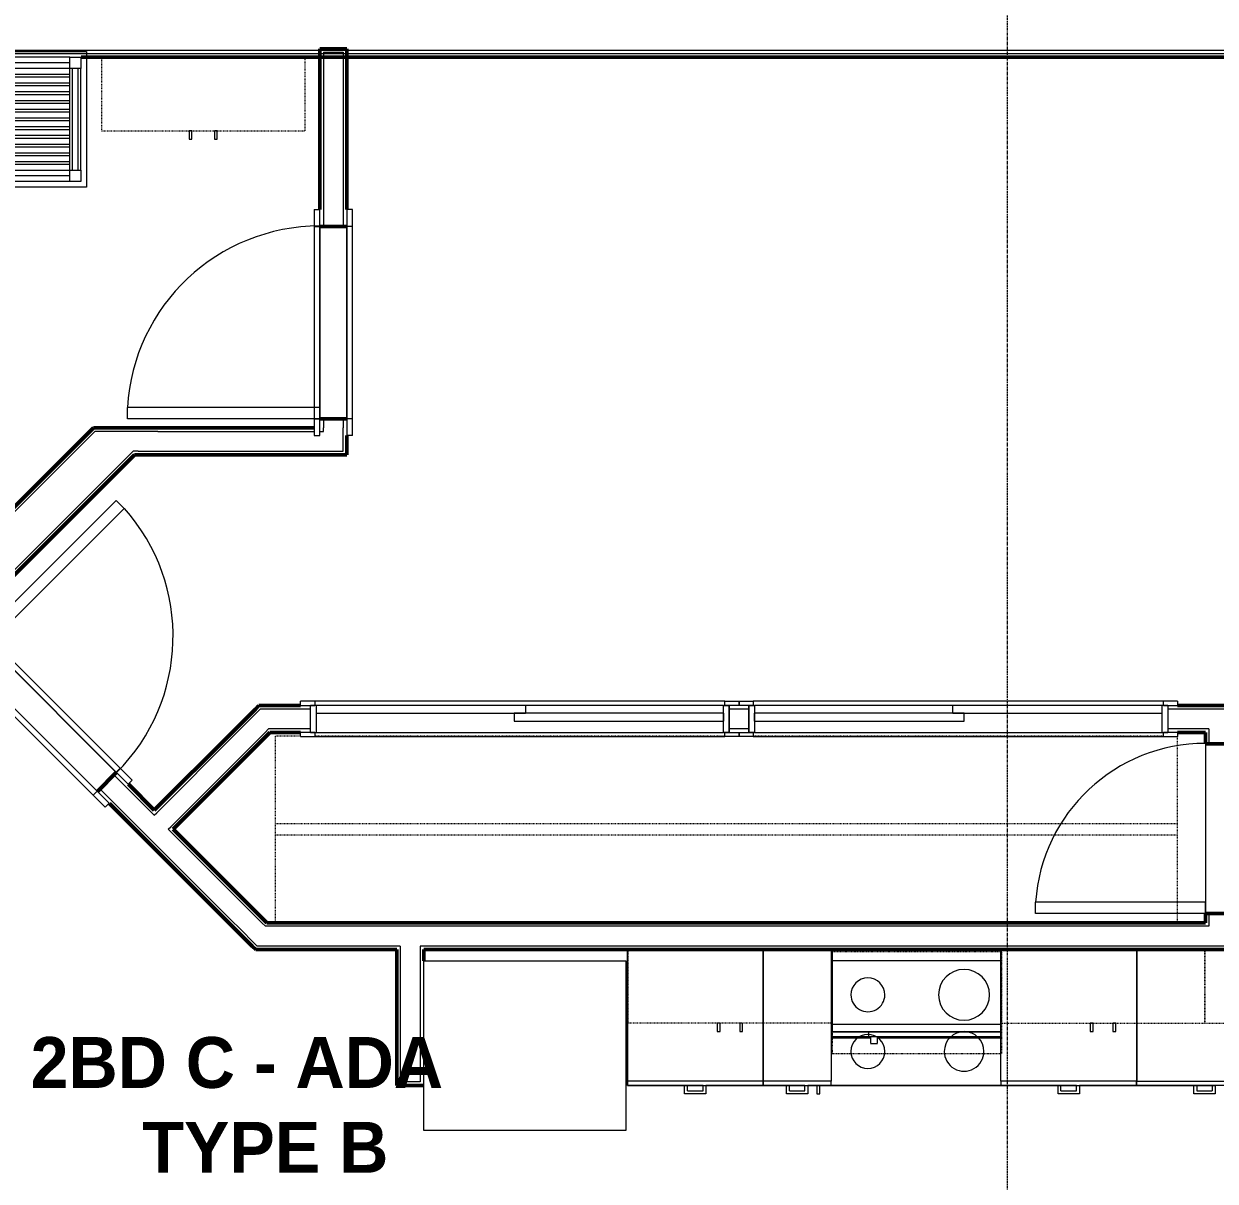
# Model space of a CAD drawing. Header units: inches. Extents: x -4218 to -1830, y 9767 to 12426.
# Drawn here: x -2347.2 to -2136.6, y 10212.8 to 10417.4 of the extents above; entities that cross this region are included whole.
import ezdxf

# ---------------------------------------------------------------- set-up
doc = ezdxf.new("R2010")
doc.units = ezdxf.units.IN
doc.header["$MEASUREMENT"] = 0
for name, pattern in [('Dash', [0.25, 0.125, -0.125]), ('Grid Line 1_2_', [0.875, 0.5, -0.125, 0.125, -0.125]), ('Overhead', [0.15625, 0.09375, -0.0625])]:
    doc.linetypes.add(name, pattern=pattern)
for name, color, linetype, lineweight in [('0-1', 7, 'Continuous', 5), ('0-2', 10, 'Continuous', 9), ('A-AREA-IDEN', 2, 'Continuous', 9), ('A-DOOR-1', 10, 'Continuous', 9), ('A-DOOR-2', 50, 'Continuous', 20), ('A-DOOR-FRAM-1', 10, 'Continuous', 9), ('A-WALL-1', 7, 'Continuous', 50), ('A-WALL-2', 250, 'Continuous', 13), ('A-WALL-3', 10, 'Continuous', 9), ('A-WALL-4', 252, 'Continuous', 9), ('A-WALL-5', 253, 'Continuous', 9), ('A-WALL-6', 254, 'Continuous', 9), ('I-WALL-1', 7, 'Continuous', 50), ('Q-CASE-1', 252, 'Continuous', 9), ('Q-CASE-2', 10, 'Continuous', 9), ('Q-CASE-3', 253, 'Continuous', 9), ('Q-CASE-4', 252, 'Dash', 9), ('Q-CASE-5', 10, 'Dash', 9), ('Q-CASE-6', 254, 'Dash', 9), ('Q-CASE-7', 253, 'Dash', 9), ('Q-CASE-8', 254, 'Continuous', 9), ('Q-CASE-HDLN-1', 10, 'Dash', 9), ('Q-CASE-HDLN-2', 252, 'Dash', 9), ('Q-SPCQ-1', 10, 'Continuous', 9), ('Q-SPCQ-2', 91, 'Overhead', 9), ('S-GRID-1', 1, 'Grid Line 1_2_', 9)]:
    doc.layers.add(name, color=color, linetype=linetype, lineweight=lineweight)
doc.styles.add('Century Gothic_B', font='GOTHICB.TTF', dxfattribs={"height": 9})

# ---------------------------------------------------------------- blocks, each defined once
blk = doc.blocks.new('Bath Vanity - Bath Vanity 48_-V38-BACKGROUND - RCP - 1ST FLOOR')
at = {"layer": 'Q-CASE-1'}
for p, q in [((24.74, 24), (24.74, 1)), ((-23.26, 0), (-23.26, 1)), ((24.74, 0), (-23.26, 0))]:
    blk.add_line(p, q, dxfattribs=at)
at = {"layer": 'Q-CASE-2'}
for p, q in [((-23.26, 1), (-23.26, 24)), ((-23.26, 24), (24.74, 24)), ((-22.26, 21), (-22.26, 23)), ((-22.26, 23), (-20.26, 23)), ((-20.26, 23), (21.74, 23)), ((-20.26, 23), (-20.26, 21)), ((-20.26, 22), (21.74, 22)), ((21.74, 21), (21.74, 23)), ((21.74, 23), (23.74, 23)), ((23.74, 23), (23.74, 21)), ((-22.26, 21), (-22.26, 3)), ((-20.26, 21), (-22.26, 21)), ((-21.76, 21), (-21.76, 3)), ((-20.76, 21), (-20.76, 3)), ((21.74, 21), (-20.26, 21)), ((-20.26, 21), (-20.26, 3)), ((-20.26, 20), (21.74, 20)), ((21.74, 19.45), (-20.26, 19.45)), ((21.74, 21), (21.74, 3)), ((23.74, 21), (21.74, 21)), ((22.24, 21), (22.24, 3)), ((23.24, 21), (23.24, 3)), ((23.74, 21), (23.74, 3)), ((-20.26, 18.45), (21.74, 18.45)), ((21.74, 17.91), (-20.26, 17.91)), ((-20.26, 16.91), (21.74, 16.91)), ((21.74, 16.36), (-20.26, 16.36)), ((-20.26, 15.36), (21.74, 15.36)), ((21.74, 14.82), (-20.26, 14.82)), ((-20.26, 13.82), (21.74, 13.82)), ((21.74, 13.27), (-20.26, 13.27)), ((-20.26, 12.27), (21.74, 12.27)), ((21.74, 11.73), (-20.26, 11.73)), ((-20.26, 10.73), (21.74, 10.73)), ((21.74, 10.18), (-20.26, 10.18)), ((-20.26, 9.18), (21.74, 9.18)), ((21.74, 8.64), (-20.26, 8.64)), ((-20.26, 7.64), (21.74, 7.64)), ((21.74, 7.09), (-20.26, 7.09)), ((-20.26, 6.09), (21.74, 6.09)), ((21.74, 5.55), (-20.26, 5.55)), ((-20.26, 4.55), (21.74, 4.55)), ((-22.26, 1), (-22.26, 3)), ((-22.26, 3), (-20.26, 3)), ((21.74, 4), (-20.26, 4)), ((-20.26, 3), (21.74, 3)), ((-20.26, 3), (-20.26, 1)), ((21.74, 1), (21.74, 3)), ((21.74, 3), (23.74, 3)), ((23.74, 3), (23.74, 1)), ((-20.26, 1), (-22.26, 1)), ((-20.26, 2), (21.74, 2)), ((-20.26, 1), (21.74, 1)), ((23.74, 1), (21.74, 1))]:
    blk.add_line(p, q, dxfattribs=at)
at = {"layer": 'Q-CASE-3'}
blk.add_line((24.74, 1), (24.74, 0), dxfattribs=at)
blk = doc.blocks.new('SWING - SINGLE - FLUSH - 30_ x 70_ - MAGIC PAK DOOR - ACOUSTICAL SEAL - IN CLOSET-3199408-BACKGROUND - RCP - 1ST FLOOR')
at = {"layer": 'A-DOOR-1'}
blk.add_arc((15, -2.375), 30.067, 180, 266.18593, dxfattribs=at)
at = {"layer": 'A-DOOR-2'}
for p, q in [((13, -2.375), (13, -32.375)), ((15, -2.375), (13, -2.375)), ((15, -2.375), (15, -32.375)), ((15, -32.375), (13, -32.375))]:
    blk.add_line(p, q, dxfattribs=at)
blk = doc.blocks.new('SWING - SINGLE - FLUSH - 2-10 x 6-8 - PRIVACY-3199405-BACKGROUND - RCP - 1ST FLOOR')
at = {"layer": 'A-DOOR-1'}
blk.add_arc((17, -2.38), 34.07, 180, 266.6343, dxfattribs=at)
at = {"layer": 'A-DOOR-2'}
for p, q in [((15, -2.38), (15, -36.38)), ((17, -2.38), (15, -2.38)), ((17, -2.38), (17, -36.38)), ((17, -36.38), (15, -36.38))]:
    blk.add_line(p, q, dxfattribs=at)
at = {"layer": 'A-DOOR-FRAM-1'}
for p, q in [((-17, 3.37), (-20, 3.37)), ((-20, 3.37), (-20, 2.37)), ((-20, 2.37), (-17, 2.37)), ((-17, 3.37), (-17, 2.37)), ((17, 3.37), (-17, 3.37)), ((-17, 2.37), (17, 2.37)), ((20, 3.37), (17, 3.37)), ((17, 3.37), (17, 2.37)), ((17, 2.37), (20, 2.37)), ((20, 3.37), (20, 2.37)), ((-17, -2.38), (-20, -2.38)), ((-20, -3.38), (-20, -2.38)), ((-20, -3.38), (-17, -3.38)), ((-17, -3.38), (-17, -2.38)), ((17, -2.38), (-17, -2.38)), ((-17, -3.38), (17, -3.38)), ((20, -2.38), (17, -2.38)), ((17, -3.38), (17, -2.38)), ((17, -3.38), (20, -3.38)), ((20, -3.38), (20, -2.38))]:
    blk.add_line(p, q, dxfattribs=at)
blk = doc.blocks.new('SLIDING - FLUSH - 6-0 x 6-8-3203588-BACKGROUND - RCP - 1ST FLOOR')
at = {"layer": 'A-DOOR-1'}
for p, q in [((-38.75, 2.5), (-38.75, 3.25)), ((-36.25, 3.25), (-38.75, 3.25)), ((-38.75, 2.5), (-36.25, 2.5)), ((36.25, 3.25), (-36.25, 3.25)), ((-36.25, 3.25), (-36.25, 2.5)), ((36.25, 2.5), (36.25, 3.25)), ((36.25, 3.25), (38.75, 3.25)), ((38.75, 2.5), (36.25, 2.5)), ((38.75, 3.25), (38.75, 2.5)), ((36, 0.5), (-1, 0.5)), ((-1, 0.5), (-1, -0.875)), ((36, 0.5), (36, -0.875)), ((1, -0.875), (-36, -0.875)), ((-36, -0.875), (-36, -2.25)), ((-1, -0.875), (36, -0.875)), ((1, -0.875), (1, -2.25)), ((-38.75, -3), (-38.75, -2.25)), ((-36.25, -2.25), (-38.75, -2.25)), ((-38.75, -3), (-36.25, -3)), ((-36.25, -2.25), (-36.25, -3)), ((-36.25, -3), (36.25, -3)), ((-36, -2.25), (1, -2.25)), ((36.25, -2.25), (38.75, -2.25)), ((36.25, -3), (36.25, -2.25)), ((38.75, -3), (36.25, -3)), ((38.75, -2.25), (38.75, -3))]:
    blk.add_line(p, q, dxfattribs=at)
at = {"layer": 'A-DOOR-FRAM-1'}
for p, q in [((-37, -2.25), (-37, 2.5)), ((-36, 2.5), (-37, 2.5)), ((36, 2.5), (-36, 2.5)), ((-36, 2.5), (-36, -2.25)), ((36, -2.25), (36, 2.5)), ((36, 2.5), (37, 2.5)), ((37, 2.5), (37, -2.25)), ((-37, -2.25), (-36, -2.25)), ((1, -2.25), (36, -2.25)), ((37, -2.25), (36, -2.25))]:
    blk.add_line(p, q, dxfattribs=at)
blk = doc.blocks.new('OD_CW_Closet - OD_CW_Closet-2039040-BACKGROUND - RCP - 1ST FLOOR')
at = {"layer": 'Q-CASE-HDLN-1'}
for p, q in [((0.74, 24), (0.74, -8.9)), ((160.21, -9), (160.21, 24)), ((0.74, 8.5), (160.21, 8.5)), ((0.74, 6.5), (160.21, 6.5)), ((3.24, -9), (75.74, -9)), ((80.74, -9), (153.24, -9)), ((155.74, -9), (160.21, -9))]:
    blk.add_line(p, q, dxfattribs=at)
at = {"layer": 'Q-CASE-HDLN-2'}
blk.add_line((160.21, 24), (0.74, 24), dxfattribs=at)
blk = doc.blocks.new('SLIDING - FLUSH - 6-0 x 6-8-V29-BACKGROUND - RCP - 1ST FLOOR')
at = {"layer": 'A-DOOR-1'}
for p, q in [((-38.75, 2.25), (-38.75, 3)), ((-36.25, 3), (-38.75, 3)), ((-38.75, 2.25), (-36.25, 2.25)), ((36.25, 3), (-36.25, 3)), ((-36.25, 3), (-36.25, 2.25)), ((1, 2.25), (-36, 2.25)), ((-36, 2.25), (-36, 0.88)), ((1, 2.25), (1, 0.88)), ((36.25, 2.25), (36.25, 3)), ((36.25, 3), (38.75, 3)), ((38.75, 2.25), (36.25, 2.25)), ((38.75, 3), (38.75, 2.25)), ((-36, 0.88), (1, 0.88)), ((36, 0.88), (-1, 0.88)), ((-1, 0.88), (-1, -0.5)), ((36, 0.88), (36, -0.5)), ((-1, -0.5), (36, -0.5)), ((-38.75, -3.25), (-38.75, -2.5)), ((-36.25, -2.5), (-38.75, -2.5)), ((-38.75, -3.25), (-36.25, -3.25)), ((-36.25, -2.5), (-36.25, -3.25)), ((-36.25, -3.25), (36.25, -3.25)), ((36.25, -2.5), (38.75, -2.5)), ((36.25, -3.25), (36.25, -2.5)), ((38.75, -3.25), (36.25, -3.25)), ((38.75, -2.5), (38.75, -3.25))]:
    blk.add_line(p, q, dxfattribs=at)
at = {"layer": 'A-DOOR-FRAM-1'}
for p, q in [((-36, 2.25), (-37, 2.25)), ((-37, -2.5), (-37, 2.25)), ((-36, 2.25), (-36, -2.5)), ((36, 2.25), (1, 2.25)), ((36, -2.5), (36, 2.25)), ((36, 2.25), (37, 2.25)), ((37, 2.25), (37, -2.5)), ((-37, -2.5), (-36, -2.5)), ((-36, -2.5), (36, -2.5)), ((37, -2.5), (36, -2.5))]:
    blk.add_line(p, q, dxfattribs=at)
blk = doc.blocks.new('Refrigerator_-_Side-by-Side_6047 - 36_ X 30_-1372843-BACKGROUND - RCP - 1ST FLOOR')
at = {"layer": 'Q-SPCQ-1'}
for p, q in [((-17.88, 15.58), (17.87, 15.58)), ((-17.88, -14.42), (-17.88, 15.58)), ((17.87, 15.58), (17.87, -14.42)), ((17.87, -14.42), (-17.88, -14.42))]:
    blk.add_line(p, q, dxfattribs=at)
blk = doc.blocks.new('Range - 24_ x 30_-2806124-BACKGROUND - RCP - 1ST FLOOR')
at = {"layer": 'Q-SPCQ-1'}
blk.add_line((0, -22), (30, -22), dxfattribs=at)
for centre, radius, start, end in [((6.5, -6), 3.5, 360, 180), ((23.5, -6), 3, 0, 180), ((6.5, -6), 3.5, 180, 0), ((23.5, -6), 3, 180, 0), ((6.5, -16), 4.5, 0, 180), ((23.5, -16), 3, 360, 180), ((6.5, -16), 4.5, 180, 0), ((23.5, -16), 3, 180, 0)]:
    blk.add_arc(centre, radius, start, end, dxfattribs=at)
blk = doc.blocks.new('Single Door 1 Drawer 211 - 211 Base Cabinet Single Door1 Drawer 12_-2706434-BACKGROUND - RCP - 1ST FLOOR')
at = {"layer": 'Q-CASE-2'}
for p, q in [((-11.26, -23.25), (-11.26, 0)), ((-11.26, 0), (0.74, 0)), ((0.74, 0), (0.74, -23.25)), ((-11.26, -23.25), (-11.26, -24)), ((0.74, -23.25), (-11.26, -23.25)), ((-11.26, -24), (0.74, -24)), ((-6.64, -24), (-7.14, -24)), ((-7.14, -25.5), (-7.14, -24)), ((-6.64, -25), (-6.64, -24)), ((-6.64, -25), (-3.89, -25)), ((-3.89, -25), (-3.89, -24)), ((-3.89, -24), (-3.39, -24)), ((-3.39, -24), (-3.39, -25.5)), ((-1.27, -24), (-1.76, -24)), ((-1.76, -24), (-1.76, -25.5)), ((-1.27, -25.5), (-1.27, -24)), ((0.74, -24), (0.74, -23.25)), ((-3.39, -25.5), (-7.14, -25.5)), ((-1.76, -25.5), (-1.27, -25.5))]:
    blk.add_line(p, q, dxfattribs=at)
blk = doc.blocks.new('Base Cabinet 3 Drawer 230 - Base Cabinet 3 Drawer 230 24_-2554933-BACKGROUND - RCP - 1ST FLOOR')
at = {"layer": 'Q-CASE-2'}
for p, q in [((-11.26, -23.25), (-11.26, 0)), ((-11.26, 0), (12.74, 0)), ((12.74, 0), (12.74, -23.25)), ((-11.26, -23.25), (-11.26, -24)), ((12.74, -23.25), (-11.26, -23.25)), ((-11.26, -24), (12.74, -24)), ((-0.64, -24), (-1.14, -24)), ((-1.14, -25.5), (-1.14, -24)), ((-0.64, -25), (-0.64, -24)), ((-0.64, -25), (2.11, -25)), ((2.11, -25), (2.11, -24)), ((2.11, -24), (2.61, -24)), ((2.61, -24), (2.61, -25.5)), ((12.74, -24), (12.74, -23.25)), ((2.61, -25.5), (-1.14, -25.5))]:
    blk.add_line(p, q, dxfattribs=at)
blk = doc.blocks.new('Base Cabinet 3 Drawer 230 - Base Cabinet 3 Drawer 230 24_-2578604-BACKGROUND - RCP - 1ST FLOOR')
at = {"layer": 'Q-CASE-2'}
for p, q in [((-1.14, 24), (-1.14, 25.5)), ((-1.14, 25.5), (2.61, 25.5)), ((2.61, 25.5), (2.61, 24)), ((-11.26, 24), (12.74, 24)), ((-11.26, 23.25), (-11.26, 24)), ((12.74, 23.25), (-11.26, 23.25)), ((-11.26, 23.25), (-11.26, 0)), ((-1.14, 24), (-0.64, 24)), ((2.11, 25), (-0.64, 25)), ((-0.64, 24), (-0.64, 25)), ((2.11, 24), (2.11, 25)), ((2.61, 24), (2.11, 24)), ((12.74, 24), (12.74, 23.25)), ((12.74, 0), (12.74, 23.25)), ((-11.26, 0), (12.74, 0))]:
    blk.add_line(p, q, dxfattribs=at)
blk = doc.blocks.new('300 Series Wall Hung Cabinet_302 - 36_ x 36_-V30-BACKGROUND - RCP - 1ST FLOOR')
at = {"layer": 'Q-CASE-1'}
for p, q in [((-1.76, 16.87), (-2.25, 16.87)), ((-2.25, 16.87), (-2.25, 15.38)), ((-1.76, 15.38), (-1.76, 16.87)), ((2.24, 16.87), (1.75, 16.87)), ((1.75, 16.87), (1.75, 15.38)), ((2.24, 15.38), (2.24, 16.87)), ((-2.25, 15.38), (-1.76, 15.38)), ((1.75, 15.38), (2.24, 15.38))]:
    blk.add_line(p, q, dxfattribs=at)
at = {"layer": 'Q-CASE-4'}
for p, q in [((-18, 2.75), (-18, 15.38)), ((-18, 15.38), (18, 15.38)), ((18, 15.38), (18, 2.75))]:
    blk.add_line(p, q, dxfattribs=at)
at = {"layer": 'Q-CASE-6'}
blk.add_line((18, 2.37), (-18, 2.37), dxfattribs=at)
at = {"layer": 'Q-CASE-7'}
for p, q in [((-18, 2.37), (-18, 2.75)), ((18, 2.75), (18, 2.37))]:
    blk.add_line(p, q, dxfattribs=at)
blk = doc.blocks.new('300 Series Wall Hung Cabinet_302 - 33_ X 36_-V31-BACKGROUND - RCP - 1ST FLOOR')
at = {"layer": 'Q-CASE-1'}
for p, q in [((-1.76, -15.38), (-2.25, -15.38)), ((-2.25, -15.38), (-2.25, -16.87)), ((-1.76, -16.87), (-1.76, -15.38)), ((2.24, -15.38), (1.75, -15.38)), ((1.75, -15.38), (1.75, -16.87)), ((2.24, -16.87), (2.24, -15.38)), ((-2.25, -16.87), (-1.76, -16.87)), ((1.75, -16.87), (2.24, -16.87))]:
    blk.add_line(p, q, dxfattribs=at)
at = {"layer": 'Q-CASE-4'}
for p, q in [((-16.5, -2.75), (-16.5, -15.38)), ((-16.5, -15.38), (16.5, -15.38))]:
    blk.add_line(p, q, dxfattribs=at)
at = {"layer": 'Q-CASE-6'}
for p, q in [((16.5, -2.38), (-16.5, -2.38)), ((16.5, -2.75), (16.5, -2.38))]:
    blk.add_line(p, q, dxfattribs=at)
at = {"layer": 'Q-CASE-7'}
for p, q in [((-16.5, -2.38), (-16.5, -2.75)), ((16.5, -15.38), (16.5, -2.75))]:
    blk.add_line(p, q, dxfattribs=at)
blk = doc.blocks.new('300 Series Wall Hung Cabinet_302 - 36_ x 36_-V32-BACKGROUND - RCP - 1ST FLOOR')
at = {"layer": 'Q-CASE-1'}
for p, q in [((-1.76, -15.38), (-2.25, -15.38)), ((-2.25, -15.38), (-2.25, -16.87)), ((-1.76, -16.87), (-1.76, -15.38)), ((2.24, -15.38), (1.75, -15.38)), ((1.75, -15.38), (1.75, -16.87)), ((2.24, -16.87), (2.24, -15.38)), ((-2.25, -16.87), (-1.76, -16.87)), ((1.75, -16.87), (2.24, -16.87))]:
    blk.add_line(p, q, dxfattribs=at)
at = {"layer": 'Q-CASE-4'}
for p, q in [((-18, -2.75), (-18, -15.38)), ((18, -15.38), (18, -2.75)), ((-18, -15.38), (18, -15.38))]:
    blk.add_line(p, q, dxfattribs=at)
at = {"layer": 'Q-CASE-6'}
blk.add_line((18, -2.38), (-18, -2.38), dxfattribs=at)
at = {"layer": 'Q-CASE-7'}
for p, q in [((-18, -2.38), (-18, -2.75)), ((18, -2.75), (18, -2.38))]:
    blk.add_line(p, q, dxfattribs=at)
blk = doc.blocks.new('30quot_MicrowaveVent_11166 - 70cm miele oven-V39-BACKGROUND - RCP - 1ST FLOOR')
at = {"layer": 'Q-CASE-1'}
for p, q in [((7.69, 15.6), (-14.2, 15.6)), ((-14.2, 15.6), (-14.2, 15.39)), ((9.18, 15.39), (-14.2, 15.39)), ((-14.2, 15.39), (-14.2, 14.61)), ((8.88, 16.6), (7.69, 16.6)), ((7.69, 16.55), (7.69, 16.16)), ((7.69, 16.15), (7.69, 15.39)), ((8.88, 15.39), (8.88, 16.55)), ((15.68, 15.6), (8.88, 15.6)), ((9.18, 15.39), (9.18, 14.61)), ((15.68, 15.39), (9.18, 15.39)), ((9.18, 15.39), (9.18, 14.61)), ((15.68, 15.39), (15.68, 15.6)), ((15.68, 15.39), (15.68, 14.61)), ((-14.2, 14.61), (9.18, 14.61)), ((-14.2, 14.49), (-14.2, 13.23)), ((15.68, 14.49), (-14.2, 14.49)), ((-14.2, 13.23), (-14.2, 0.38)), ((-14.2, 13.23), (15.68, 13.23)), ((9.18, 14.61), (15.68, 14.61)), ((15.68, 13.23), (15.68, 14.49)), ((15.68, 0.38), (15.68, 13.23))]:
    blk.add_line(p, q, dxfattribs=at)
at = {"layer": 'Q-CASE-3'}
for p, q in [((-14.2, 0.38), (-14.2, 0)), ((15.68, 0), (15.68, 0.38))]:
    blk.add_line(p, q, dxfattribs=at)
at = {"layer": 'Q-CASE-8'}
blk.add_line((-14.2, 0), (15.68, 0), dxfattribs=at)
blk = doc.blocks.new('300 Series Wall Hung Cabinet_326 - 36_-2909952-BACKGROUND - RCP - 1ST FLOOR')
at = {"layer": 'Q-CASE-2'}
for p, q in [((-2.01, -13.19), (-2.5, -13.19)), ((-2.5, -13.19), (-2.5, -14.69)), ((-2.5, -14.69), (-2.01, -14.69)), ((-2.01, -14.69), (-2.01, -13.19)), ((2.49, -13.19), (2, -13.19)), ((2, -13.19), (2, -14.69)), ((2, -14.69), (2.49, -14.69)), ((2.49, -14.69), (2.49, -13.19))]:
    blk.add_line(p, q, dxfattribs=at)
at = {"layer": 'Q-CASE-4'}
blk.add_line((18, -0.19), (-18, -0.19), dxfattribs=at)
at = {"layer": 'Q-CASE-5'}
for p, q in [((-18, -0.19), (-18, -13.19)), ((18, -13.19), (18, -0.19)), ((-18, -13.19), (18, -13.19))]:
    blk.add_line(p, q, dxfattribs=at)
blk = doc.blocks.new('Range_Hood_386 - 30_ Wide-V94-BACKGROUND - RCP - 1ST FLOOR')
at = {"layer": 'Q-SPCQ-2'}
for p, q in [((15, 6), (-15, 6)), ((-15, 6), (-15, -12)), ((15, -12), (15, 6)), ((-15, -12), (15, -12))]:
    blk.add_line(p, q, dxfattribs=at)
blk = doc.blocks.new('CTR - 1st Phase - Unit Layouts_rvt-1-BACKGROUND - RCP - 1ST FLOOR')
at = {"layer": 'A-WALL-1'}
for p, q in [((-2294.86, 10384.62), (-2294.86, 10413.04)), ((-2294.86, 10413.04), (-2294.23, 10413.04)), ((-2294.23, 10413.04), (-2290.73, 10413.04)), ((-2290.73, 10413.04), (-2290.11, 10413.04)), ((-2290.11, 10413.04), (-2290.11, 10384.62)), ((-2290.11, 10381.62), (-2294.86, 10381.62)), ((-2322.84, 10345.99), (-2295.86, 10345.99)), ((-2294.86, 10347.62), (-2290.11, 10347.62)), ((-2290.11, 10344.62), (-2290.11, 10341.87)), ((-2290.11, 10341.87), (-2290.11, 10341.24)), ((-2290.11, 10341.24), (-2327.59, 10341.24)), ((-2310.38, 10292.15), (-2306.26, 10296.27)), ((-2306.26, 10296.27), (-2305.63, 10296.9)), ((-2305.63, 10296.9), (-2298.27, 10296.9)), ((-2143.27, 10296.9), (-2105.15, 10296.9)), ((-2324.13, 10278.4), (-2310.38, 10292.15)), ((-2303.67, 10292.15), (-2320.77, 10275.04)), ((-2298.27, 10292.15), (-2303.67, 10292.15)), ((-2138.37, 10292.15), (-2143.27, 10292.15)), ((-2138.37, 10290.15), (-2138.37, 10292.15)), ((-2133.62, 10290.15), (-2138.37, 10290.15)), ((-2334.18, 10281.73), (-2330.83, 10285.09)), ((-2328.7, 10282.97), (-2324.13, 10278.4)), ((-2310.95, 10258.5), (-2332.06, 10279.61)), ((-2320.77, 10275.04), (-2304.23, 10258.5)), ((-2138.37, 10258.5), (-2138.37, 10260.15)), ((-2138.37, 10260.15), (-2133.62, 10260.15)), ((-2306.83, 10254.37), (-2310.95, 10258.5)), ((-2304.23, 10258.5), (-2138.37, 10258.5)), ((-2306.2, 10253.75), (-2306.83, 10254.37)), ((-2281.26, 10253.75), (-2306.2, 10253.75)), ((-2281.26, 10229.75), (-2281.26, 10253.75)), ((-2105.03, 10253.75), (-2276.51, 10253.75)), ((-2276.51, 10253.75), (-2276.51, 10251.75)), ((-2280.64, 10229.75), (-2281.26, 10229.75)), ((-2277.14, 10229.75), (-2280.64, 10229.75)), ((-2276.51, 10229.75), (-2277.14, 10229.75))]:
    blk.add_line(p, q, dxfattribs=at)
at = {"layer": 'A-WALL-2'}
for p, q in [((-2294.23, 10412.41), (-2290.73, 10412.41)), ((-2294.23, 10412.41), (-2294.23, 10381.62)), ((-2290.73, 10412.41), (-2290.73, 10381.62)), ((-2294.23, 10347.62), (-2294.23, 10345.99)), ((-2294.23, 10345.37), (-2294.23, 10345.99)), ((-2290.73, 10347.62), (-2290.73, 10345.99)), ((-2290.73, 10345.37), (-2290.73, 10345.99)), ((-2362.85, 10317.12), (-2334.61, 10345.37)), ((-2324.35, 10345.37), (-2334.61, 10345.37)), ((-2323.47, 10345.37), (-2324.35, 10345.37)), ((-2323.47, 10345.37), (-2295.86, 10345.37)), ((-2294.86, 10345.37), (-2294.23, 10345.37)), ((-2290.73, 10341.87), (-2290.73, 10345.37)), ((-2357.73, 10311.99), (-2327.85, 10341.87)), ((-2326.97, 10341.87), (-2327.85, 10341.87)), ((-2326.97, 10341.87), (-2290.73, 10341.87)), ((-2305.38, 10296.27), (-2308.88, 10292.77)), ((-2296.52, 10296.27), (-2305.38, 10296.27)), ((-2219.02, 10296.27), (-2222.52, 10296.27)), ((-2105.78, 10296.27), (-2145.02, 10296.27)), ((-2309.5, 10292.15), (-2323.69, 10277.96)), ((-2304.55, 10292.15), (-2321.22, 10275.48)), ((-2308.88, 10292.77), (-2309.5, 10292.15)), ((-2303.93, 10292.77), (-2304.55, 10292.15)), ((-2296.52, 10292.77), (-2303.93, 10292.77)), ((-2219.02, 10292.77), (-2222.52, 10292.77)), ((-2137.75, 10292.77), (-2145.02, 10292.77)), ((-2137.75, 10292.77), (-2137.75, 10292.15)), ((-2137.75, 10292.15), (-2137.75, 10290.15)), ((-2331.27, 10284.65), (-2324.13, 10277.52)), ((-2333.74, 10282.18), (-2310.07, 10258.5)), ((-2324.13, 10277.52), (-2323.69, 10277.96)), ((-2321.66, 10275.04), (-2321.22, 10275.48)), ((-2321.66, 10275.04), (-2305.12, 10258.5)), ((-2137.75, 10260.15), (-2137.75, 10258.5)), ((-2310.07, 10258.5), (-2309.44, 10257.87)), ((-2309.44, 10257.87), (-2305.94, 10254.37)), ((-2305.12, 10258.5), (-2304.49, 10257.87)), ((-2137.75, 10257.87), (-2304.49, 10257.87)), ((-2137.75, 10258.5), (-2137.75, 10257.87)), ((-2280.64, 10254.37), (-2305.94, 10254.37)), ((-2280.64, 10254.37), (-2280.64, 10253.75)), ((-2280.64, 10253.75), (-2280.64, 10230.37)), ((-2105.65, 10254.37), (-2277.14, 10254.37)), ((-2277.14, 10254.37), (-2277.14, 10253.75)), ((-2277.14, 10253.75), (-2277.14, 10230.37)), ((-2277.14, 10230.37), (-2280.64, 10230.37))]:
    blk.add_line(p, q, dxfattribs=at)
at = {"layer": 'A-WALL-3'}
for p, q in [((-2294.86, 10381.62), (-2294.86, 10347.62)), ((-2290.11, 10347.62), (-2290.11, 10381.62)), ((-2330.83, 10285.09), (-2354.87, 10309.13)), ((-2358.23, 10305.78), (-2334.18, 10281.73)), ((-2138.37, 10290.15), (-2138.37, 10260.15)), ((-2240.51, 10229.75), (-2240.51, 10253.75)), ((-2230.39, 10229.75), (-2240.51, 10229.75)), ((-2227.14, 10229.75), (-2229.89, 10229.75)), ((-2212.39, 10229.75), (-2226.64, 10229.75)), ((-2209.14, 10229.75), (-2211.89, 10229.75)), ((-2207.01, 10229.75), (-2208.64, 10229.75)), ((-2164.39, 10229.75), (-2206.52, 10229.75)), ((-2161.14, 10229.75), (-2163.89, 10229.75)), ((-2140.39, 10229.75), (-2160.64, 10229.75)), ((-2137.14, 10229.75), (-2139.89, 10229.75))]:
    blk.add_line(p, q, dxfattribs=at)
at = {"layer": 'A-WALL-4'}
for p, q in [((-2294.86, 10381.62), (-2290.11, 10381.62)), ((-2290.11, 10347.62), (-2294.86, 10347.62)), ((-2138.37, 10290.15), (-2133.62, 10290.15)), ((-2334.18, 10281.73), (-2330.83, 10285.09)), ((-2133.62, 10260.15), (-2138.37, 10260.15)), ((-2240.51, 10253.75), (-2240.51, 10229.75)), ((-2240.51, 10253.75), (-2105.45, 10253.75)), ((-2240.51, 10229.75), (-2230.39, 10229.75)), ((-2229.89, 10229.75), (-2227.14, 10229.75)), ((-2226.64, 10229.75), (-2212.39, 10229.75)), ((-2211.89, 10229.75), (-2209.14, 10229.75)), ((-2208.64, 10229.75), (-2207.01, 10229.75)), ((-2206.52, 10229.75), (-2164.39, 10229.75)), ((-2163.89, 10229.75), (-2161.14, 10229.75)), ((-2160.64, 10229.75), (-2140.39, 10229.75)), ((-2139.89, 10229.75), (-2137.14, 10229.75))]:
    blk.add_line(p, q, dxfattribs=at)
at = {"layer": 'A-WALL-5'}
for p, q in [((-2296.52, 10292.15), (-2296.52, 10296.9)), ((-2222.52, 10292.15), (-2222.52, 10296.9)), ((-2219.02, 10296.9), (-2219.02, 10292.15)), ((-2145.02, 10296.9), (-2145.02, 10292.15)), ((-2105.45, 10253.75), (-2240.51, 10253.75)), ((-2212.39, 10229.75), (-2211.89, 10229.75)), ((-2209.14, 10229.75), (-2208.64, 10229.75))]:
    blk.add_line(p, q, dxfattribs=at)
at = {"layer": 'A-WALL-6'}
for p, q in [((-2230.39, 10229.75), (-2229.89, 10229.75)), ((-2227.14, 10229.75), (-2226.64, 10229.75)), ((-2207.01, 10229.75), (-2206.52, 10229.75)), ((-2164.39, 10229.75), (-2163.89, 10229.75)), ((-2161.14, 10229.75), (-2160.64, 10229.75)), ((-2140.39, 10229.75), (-2139.89, 10229.75)), ((-2137.14, 10229.75), (-2136.64, 10229.75))]:
    blk.add_line(p, q, dxfattribs=at)
at = {"layer": 'I-WALL-1'}
for p, q in [((-2363.3, 10317.56), (-2334.86, 10345.99)), ((-2334.86, 10345.99), (-2333.98, 10345.99)), ((-2333.98, 10345.99), (-2322.84, 10345.99)), ((-2327.59, 10341.24), (-2357.29, 10311.55))]:
    blk.add_line(p, q, dxfattribs=at)
at = {"layer": '0-2'}
for name, p, rotation in [('Bath Vanity - Bath Vanity 48_-V38-BACKGROUND - RCP - 1ST FLOOR', (-2359.33, 10412.54), 180), ('SWING - SINGLE - FLUSH - 2-10 x 6-8 - PRIVACY-3199405-BACKGROUND - RCP - 1ST FLOOR', (-2292.48, 10364.62), 269.9999999999841), ('SWING - SINGLE - FLUSH - 2-10 x 6-8 - PRIVACY-3199405-BACKGROUND - RCP - 1ST FLOOR', (-2344.53, 10295.43), 134.999999999986), ('SLIDING - FLUSH - 6-0 x 6-8-3203588-BACKGROUND - RCP - 1ST FLOOR', (-2182.02, 10294.65), 180), ('OD_CW_Closet - OD_CW_Closet-2039040-BACKGROUND - RCP - 1ST FLOOR', (-2142.54, 10282.5), 180), ('SWING - SINGLE - FLUSH - 30_ x 70_ - MAGIC PAK DOOR - ACOUSTICAL SEAL - IN CLOSET-3199408-BACKGROUND - RCP - 1ST FLOOR', (-2136, 10275.15), 269.9999999999856), ('300 Series Wall Hung Cabinet_302 - 36_ x 36_-V30-BACKGROUND - RCP - 1ST FLOOR', (-2222.39, 10256.12), 180), ('30quot_MicrowaveVent_11166 - 70cm miele oven-V39-BACKGROUND - RCP - 1ST FLOOR', (-2188.65, 10253.75), 180), ('Range_Hood_386 - 30_ Wide-V94-BACKGROUND - RCP - 1ST FLOOR', (-2189.33, 10241.37), 180), ('Base Cabinet 3 Drawer 230 - Base Cabinet 3 Drawer 230 24_-2578604-BACKGROUND - RCP - 1ST FLOOR', (-2137.78, 10253.75), 180), ('Refrigerator_-_Side-by-Side_6047 - 36_ X 30_-1372843-BACKGROUND - RCP - 1ST FLOOR', (-2258.64, 10237.33), 180), ('Range - 24_ x 30_-2806124-BACKGROUND - RCP - 1ST FLOOR', (-2174.51, 10229.75), 180)]:
    blk.add_blockref(name, p, dxfattribs=dict(at, rotation=rotation))
for name, p in [('300 Series Wall Hung Cabinet_326 - 36_-2909952-BACKGROUND - RCP - 1ST FLOOR', (-2315.47, 10411.73)), ('SLIDING - FLUSH - 6-0 x 6-8-V29-BACKGROUND - RCP - 1ST FLOOR', (-2259.52, 10294.65)), ('Base Cabinet 3 Drawer 230 - Base Cabinet 3 Drawer 230 24_-2554933-BACKGROUND - RCP - 1ST FLOOR', (-2229.25, 10253.75)), ('Single Door 1 Drawer 211 - 211 Base Cabinet Single Door1 Drawer 12_-2706434-BACKGROUND - RCP - 1ST FLOOR', (-2205.25, 10253.75)), ('Base Cabinet 3 Drawer 230 - Base Cabinet 3 Drawer 230 24_-2554933-BACKGROUND - RCP - 1ST FLOOR', (-2163.25, 10253.75)), ('300 Series Wall Hung Cabinet_302 - 36_ x 36_-V32-BACKGROUND - RCP - 1ST FLOOR', (-2156.45, 10256.12)), ('300 Series Wall Hung Cabinet_302 - 33_ X 36_-V31-BACKGROUND - RCP - 1ST FLOOR', (-2121.95, 10256.12))]:
    blk.add_blockref(name, p, dxfattribs=at)
blk = doc.blocks.new('CTR - 1st Phase - Common Walls_rvt-1-BACKGROUND - RCP - 1ST FLOOR')
at = {"layer": 'A-WALL-2'}
for p, q in [((-2437.8, 10412.16), (-2105.82, 10412.16)), ((-2437.18, 10412.79), (-2105.82, 10412.79))]:
    blk.add_line(p, q, dxfattribs=at)
at = {"layer": 'I-WALL-1'}
blk.add_line((-2105.82, 10411.54), (-2337.06, 10411.54), dxfattribs=at)

msp = doc.modelspace()

# ---------------------------------------------------------------- linework, layer by layer
at = {"layer": 'S-GRID-1'}
msp.add_line((-2173.32, 9836.18), (-2173.32, 12376.81), dxfattribs=at)

# ---------------------------------------------------------------- block references
at = {"layer": '0-1'}
for name in ['CTR - 1st Phase - Unit Layouts_rvt-1-BACKGROUND - RCP - 1ST FLOOR', 'CTR - 1st Phase - Common Walls_rvt-1-BACKGROUND - RCP - 1ST FLOOR']:
    msp.add_blockref(name, (0, 0), dxfattribs=at)

# ---------------------------------------------------------------- texts
at = {"layer": 'A-AREA-IDEN', "char_height": 9, "attachment_point": 1, "style": 'Century Gothic_B'}
for s, insert, width in [('2BD C - ADA', (-2345.97, 10238.29), 93.93), ('TYPE B', (-2326.22, 10223.29), 46.359)]:
    msp.add_mtext(s, dxfattribs=dict(at, insert=insert, width=width))

doc.saveas('drawing.dxf')
